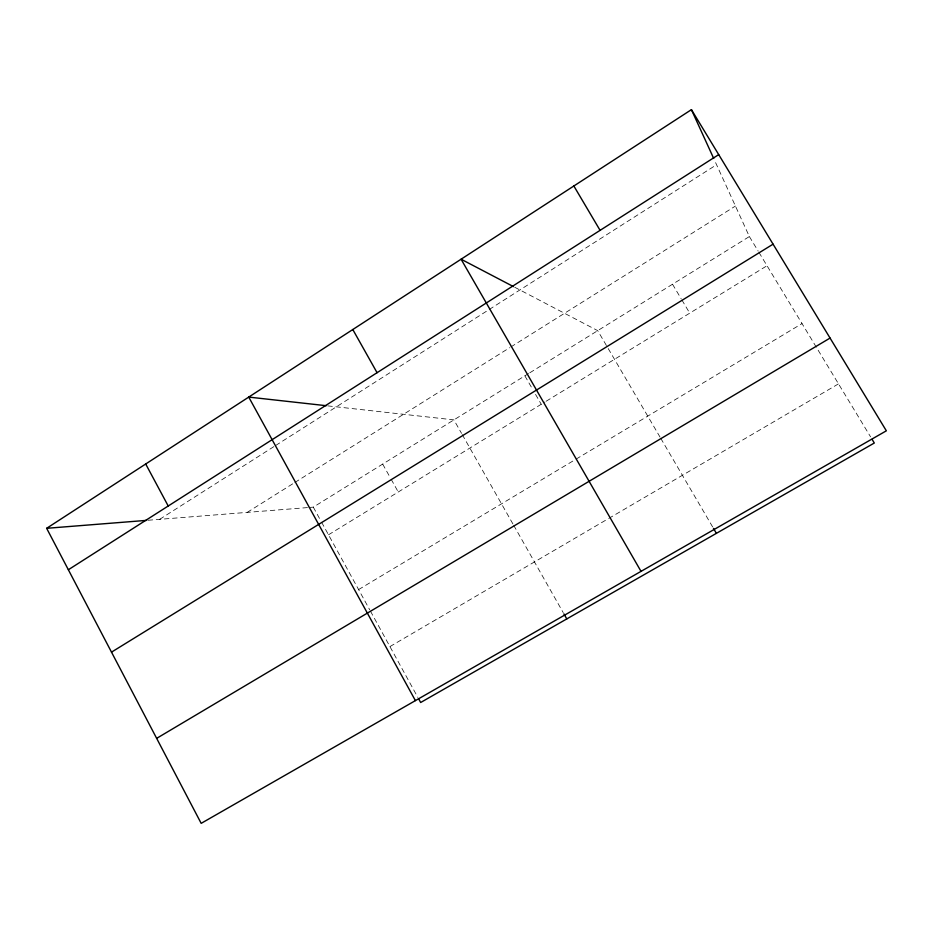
<?xml version="1.0" encoding="UTF-8"?>
<svg xmlns="http://www.w3.org/2000/svg" width="933" height="933" viewBox="0 0 933 933"><rect width="100%" height="100%" fill="white"/><g stroke="black" fill="none" stroke-linecap="round" stroke-linejoin="round"><path stroke-width="0.7" stroke-dasharray="4.67 3.5" d="M159.671 519.331L274.454 446.254M275.667 445.484L487.971 310.292M489.195 309.511L716.567 164.733M247.175 512.392L293.638 483.247M294.863 482.478L509.651 347.706M510.876 346.948L735.437 206.053M309.056 507.482L313.301 507.144L528.568 373.55M529.804 372.792L749.362 236.55L714.258 159.683M328.498 534.796L544.965 401.983M546.202 401.213L767.019 265.742M358.599 589.574L573.678 460.564M576.139 459.083L802.03 323.588M389.924 646.592L607.453 519.191M608.701 518.456L838.51 383.86M148.067 520.252L307.633 507.587M327.705 405.867L453.904 419.885L461.543 433.355M514.748 287.271L597.715 330.644L660.028 437.076M749.362 236.55L758.191 251.14M758.926 252.353L870.582 436.866M672.518 284.227L681.125 298.688M681.848 299.901L689.732 313.161M660.751 438.312L712.777 527.168M524.871 375.847L532.696 389.446M535.542 394.379L541.245 404.269M462.232 434.58L512.975 524.054M513.698 525.314L563.194 612.596M382.682 464.086L390.472 478.046M391.172 479.305L398.251 491.994M313.301 507.144L320.894 520.976M321.593 522.223L369.736 609.844M370.436 611.115L417.856 697.429"/><path stroke-width="1.4" d="M46.65 528.311L691.423 109.651L886.35 430.813L201.166 823.349L46.65 528.311L146.609 520.369M68.354 569.748L718.713 154.633M111.505 652.144L773.072 244.178M156.662 738.353L830.055 338.073M326.27 405.703L248.738 397.085L415.407 700.613M513.465 286.606L461.077 259.211L641.018 571.358M872.075 439.326L874.303 443.023L420.655 702.502L418.555 698.689M573.853 185.982L600.082 230.346M713.5 528.405L716.392 533.349M563.905 613.856L566.786 618.929M352.791 329.524L377.072 372.699M145.7 463.993L168.22 506.001M691.423 109.651L713.687 158.423"/></g></svg>
